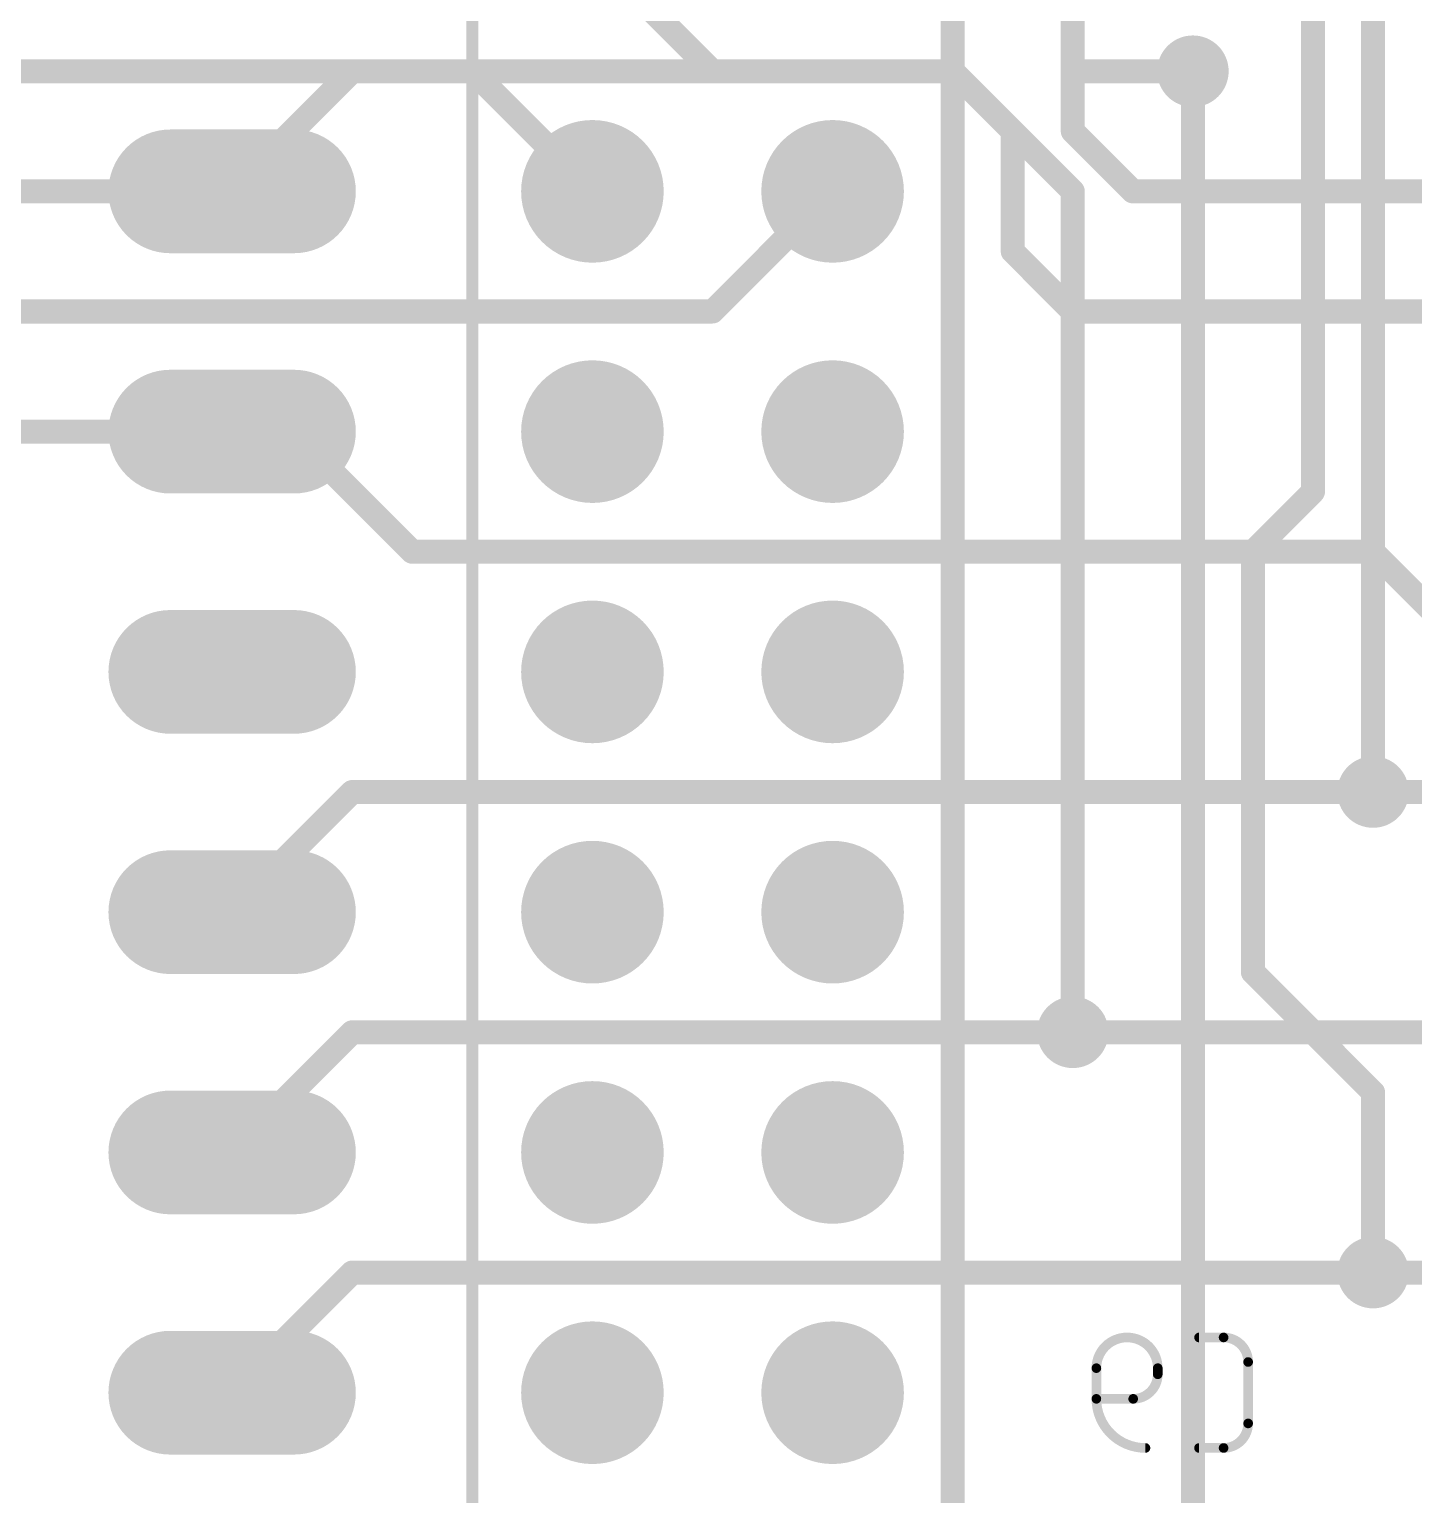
# Model space of a CAD drawing. Extents: x -10 to 79, y 9 to 113.
# Drawn here: x 30.24 to 44.88, y 77.66 to 93.15 of the extents above; entities that cross this region are included whole.
import ezdxf

# ---------------------------------------------------------------- set-up
doc = ezdxf.new("R2010")
doc.units = 0
for name, color, linetype in [('1', 12, 'CONTINUOUS'), ('16', 132, 'CONTINUOUS'), ('17', 110, 'CONTINUOUS'), ('18', 110, 'CONTINUOUS'), ('22', 253, 'CONTINUOUS'), ('26', 253, 'CONTINUOUS')]:
    doc.layers.add(name, color=color, linetype=linetype)

# ---------------------------------------------------------------- blocks, each defined once
blk = doc.blocks.new('LONGP100')
at = {"const_width": 1}
blk.add_lwpolyline([(-0.5, 0), (0.5, 0)], dxfattribs=at)
at = {"const_width": 0.5}
for points in [[(-0.5, 0.25, 1), (-0.5, -0.25)], [(0.5, -0.25, 1), (0.5, 0.25)]]:
    blk.add_lwpolyline(points, format="xyb", dxfattribs=at)
blk = doc.blocks.new('ROUNDP')
at = {"const_width": 0.5}
blk.add_lwpolyline([(0, -0.25, 1), (0, 0.25, 1), (0, -0.25)], format="xyb", dxfattribs=at)
blk = doc.blocks.new('ROUNDV')
at = {"const_width": 0.5}
blk.add_lwpolyline([(0, -0.25, 1), (0, 0.25, 1), (0, -0.25)], format="xyb", dxfattribs=at)

msp = doc.modelspace()

# ---------------------------------------------------------------- linework, layer by layer
at = {"layer": '1', "const_width": 0.254}
for points in [[(44.45, 94.615), (44.45, 85.09)], [(36.195, 93.98), (37.465, 92.71)], [(43.815, 93.345), (43.815, 88.265)], [(28.575, 92.71), (34.925, 92.71)], [(34.925, 92.71), (36.195, 91.44)], [(37.465, 92.71), (40.005, 92.71)], [(40.005, 92.71), (41.275, 91.44)], [(42.545, 92.71), (42.545, 74.93)], [(27.305, 91.44), (32.385, 91.44)], [(41.275, 91.44), (41.275, 82.55)], [(43.815, 88.265), (43.18, 87.63)], [(43.18, 87.63), (43.18, 83.185)], [(43.18, 83.185), (44.45, 81.915)], [(44.45, 81.915), (44.45, 80.01)]]:
    msp.add_lwpolyline(points, dxfattribs=at)
at = {"layer": '1', "const_width": 0.127}
for points in [[(34.9699, 92.7549, 1), (34.8801, 92.6651)], [(34.925, 92.6465, 1), (34.925, 92.7735)], [(37.465, 92.7735, 1), (37.465, 92.6465)], [(37.4201, 92.6651, 1), (37.5099, 92.7549)], [(40.0499, 92.7549, 1), (39.9601, 92.6651)], [(40.005, 92.6465, 1), (40.005, 92.7735)], [(42.6085, 92.71, 1), (42.4815, 92.71)], [(32.385, 91.3765, 1), (32.385, 91.5035)], [(41.3385, 91.44, 1), (41.2115, 91.44)], [(36.1501, 91.3951, 1), (36.2399, 91.4849)], [(41.2301, 91.3951, 1), (41.3199, 91.4849)], [(43.7515, 88.265, 1), (43.8785, 88.265)], [(43.8599, 88.2201, 1), (43.7701, 88.3099)], [(43.2435, 87.63, 1), (43.1165, 87.63)], [(43.1351, 87.6749, 1), (43.2249, 87.5851)], [(44.3865, 85.09, 1), (44.5135, 85.09)], [(43.2249, 83.2299, 1), (43.1351, 83.1401)], [(43.1165, 83.185, 1), (43.2435, 83.185)], [(41.2115, 82.55, 1), (41.3385, 82.55)], [(44.5135, 81.915, 1), (44.3865, 81.915)], [(44.4051, 81.8701, 1), (44.4949, 81.9599)], [(44.3865, 80.01, 1), (44.5135, 80.01)]]:
    msp.add_lwpolyline(points, format="xyb", dxfattribs=at)
at = {"layer": '16', "const_width": 0.254}
for points in [[(41.275, 94.615), (41.275, 92.71)], [(32.385, 91.44), (33.655, 92.71)], [(33.655, 92.71), (40.005, 92.71)], [(40.005, 92.71), (40.64, 92.075)], [(41.275, 92.71), (41.275, 92.075)], [(42.545, 92.71), (41.275, 92.71)], [(40.64, 92.075), (40.64, 90.805)], [(41.275, 92.075), (41.91, 91.44)], [(38.735, 91.44), (37.465, 90.17)], [(41.91, 91.44), (45.8978, 91.44)], [(40.64, 90.805), (41.275, 90.17)], [(37.465, 90.17), (27.305, 90.17)], [(41.275, 90.17), (45.8978, 90.17)], [(32.385, 88.9), (28.575, 88.9)], [(32.385, 88.9), (33.02, 88.9)], [(33.02, 88.9), (34.29, 87.63)], [(34.29, 87.63), (44.45, 87.63)], [(44.45, 87.63), (52.705, 79.375)], [(32.385, 83.82), (33.655, 85.09)], [(33.655, 85.09), (44.45, 85.09)], [(44.45, 85.09), (45.085, 85.09)], [(32.385, 81.28), (33.655, 82.55)], [(33.655, 82.55), (41.275, 82.55)], [(41.275, 82.55), (45.72, 82.55)], [(32.385, 78.74), (33.655, 80.01)], [(33.655, 80.01), (44.45, 80.01)], [(44.45, 80.01), (45.72, 80.01)]]:
    msp.add_lwpolyline(points, dxfattribs=at)
at = {"layer": '16', "const_width": 0.127}
for points in [[(33.655, 92.7735, 1), (33.655, 92.6465)], [(33.6999, 92.6651, 1), (33.6101, 92.7549)], [(40.0499, 92.7549, 1), (39.9601, 92.6651)], [(40.005, 92.6465, 1), (40.005, 92.7735)], [(41.3385, 92.71, 1), (41.2115, 92.71)], [(41.275, 92.7735, 1), (41.275, 92.6465)], [(42.545, 92.6465, 1), (42.545, 92.7735)], [(41.2115, 92.71, 1), (41.3385, 92.71)], [(40.7035, 92.075, 1), (40.5765, 92.075)], [(40.5951, 92.0301, 1), (40.6849, 92.1199)], [(41.3199, 92.1199, 1), (41.2301, 92.0301)], [(41.2115, 92.075, 1), (41.3385, 92.075)], [(38.7799, 91.3951, 1), (38.6901, 91.4849)], [(41.91, 91.5035, 1), (41.91, 91.3765)], [(32.3401, 91.4849, 1), (32.4299, 91.3951)], [(41.8651, 91.3951, 1), (41.9549, 91.4849)], [(40.6849, 90.8499, 1), (40.5951, 90.7601)], [(40.5765, 90.805, 1), (40.7035, 90.805)], [(37.4201, 90.2149, 1), (37.5099, 90.1251)], [(37.465, 90.1065, 1), (37.465, 90.2335)], [(41.275, 90.2335, 1), (41.275, 90.1065)], [(41.2301, 90.1251, 1), (41.3199, 90.2149)], [(32.385, 88.9635, 1), (32.385, 88.8365)], [(32.385, 88.8365, 1), (32.385, 88.9635)], [(33.0649, 88.9449, 1), (32.9751, 88.8551)], [(33.02, 88.8365, 1), (33.02, 88.9635)], [(34.29, 87.6935, 1), (34.29, 87.5665)], [(34.2451, 87.5851, 1), (34.3349, 87.6749)], [(44.4949, 87.6749, 1), (44.4051, 87.5851)], [(44.45, 87.5665, 1), (44.45, 87.6935)], [(33.655, 85.1535, 1), (33.655, 85.0265)], [(33.6999, 85.0451, 1), (33.6101, 85.1349)], [(44.45, 85.1535, 1), (44.45, 85.0265)], [(44.45, 85.0265, 1), (44.45, 85.1535)], [(32.3401, 83.8649, 1), (32.4299, 83.7751)], [(33.655, 82.6135, 1), (33.655, 82.4865)], [(33.6999, 82.5051, 1), (33.6101, 82.5949)], [(41.275, 82.6135, 1), (41.275, 82.4865)], [(41.275, 82.4865, 1), (41.275, 82.6135)], [(32.3401, 81.3249, 1), (32.4299, 81.2351)], [(33.655, 80.0735, 1), (33.655, 79.9465)], [(33.6999, 79.9651, 1), (33.6101, 80.0549)], [(44.45, 80.0735, 1), (44.45, 79.9465)], [(44.45, 79.9465, 1), (44.45, 80.0735)], [(32.3401, 78.7849, 1), (32.4299, 78.6951)]]:
    msp.add_lwpolyline(points, format="xyb", dxfattribs=at)
at = {"layer": '22'}
for points, const_width in [([(34.925, 59.69), (34.925, 109.22)], 0.127), ([(40.005, 102.87), (40.005, 64.77)], 0.254)]:
    msp.add_lwpolyline(points, dxfattribs=dict(at, const_width=const_width))
at = {"layer": '26'}
for points, const_width in [([(42.1734, 78.9996, 1), (41.5243, 78.9996)], 0.1016), ([(42.6099, 79.3496, 1), (42.6099, 79.2988)], 0.0508), ([(43.1292, 79.0646, 0.4142), (42.8696, 79.3242)], 0.1016), ([(42.8696, 79.3496, 1), (42.8696, 79.2988)], 0.0508), ([(42.8696, 79.2988, 1), (42.8696, 79.3496)], 0.0508), ([(41.5497, 78.9996, 1), (41.4989, 78.9996)], 0.0508), ([(41.4989, 78.9996, 1), (41.5497, 78.9996)], 0.0508), ([(42.1988, 78.9996, 1), (42.148, 78.9996)], 0.0508), ([(42.148, 78.9996, 1), (42.1988, 78.9996)], 0.0508), ([(43.1546, 79.0646, 1), (43.1038, 79.0646)], 0.0508), ([(43.1038, 79.0646, 1), (43.1546, 79.0646)], 0.0508), ([(41.9137, 78.6751, 0.4142), (42.1734, 78.9347)], 0.1016), ([(42.1988, 78.9347, 1), (42.148, 78.9347)], 0.0508), ([(42.148, 78.9347, 1), (42.1988, 78.9347)], 0.0508), ([(41.5243, 78.7005, 1), (41.5243, 78.6497)], 0.0508), ([(41.5243, 78.6751, 0.4142), (42.0436, 78.1558)], 0.1016), ([(41.5497, 78.6751, 1), (41.4989, 78.6751)], 0.0508), ([(41.4989, 78.6751, 1), (41.5497, 78.6751)], 0.0508), ([(41.9137, 78.7005, 1), (41.9137, 78.6497)], 0.0508), ([(41.9137, 78.6497, 1), (41.9137, 78.7005)], 0.0508), ([(42.8696, 78.1558, 0.4142), (43.1292, 78.4154)], 0.1016), ([(43.1546, 78.4154, 1), (43.1038, 78.4154)], 0.0508), ([(43.1038, 78.4154, 1), (43.1546, 78.4154)], 0.0508), ([(42.0436, 78.1304, 1), (42.0436, 78.1812)], 0.0508), ([(42.6099, 78.1812, 1), (42.6099, 78.1304)], 0.0508), ([(42.8696, 78.1812, 1), (42.8696, 78.1304)], 0.0508), ([(42.8696, 78.1304, 1), (42.8696, 78.1812)], 0.0508)]:
    msp.add_lwpolyline(points, format="xyb", dxfattribs=dict(at, const_width=const_width))
at = {"layer": '26', "const_width": 0.1016}
for points in [[(42.8696, 79.3242), (42.6099, 79.3242)], [(41.5243, 78.9996), (41.5243, 78.6751)], [(42.1734, 78.9347), (42.1734, 78.9996)], [(43.1292, 78.4154), (43.1292, 79.0646)], [(41.5243, 78.6751), (41.9137, 78.6751)], [(42.6099, 78.1558), (42.8696, 78.1558)]]:
    msp.add_lwpolyline(points, dxfattribs=at)

# ---------------------------------------------------------------- block references
at = {"layer": '17'}
for name, p, xscale, yscale in [('ROUNDP', (36.195, 91.44), 1.508, 1.508), ('ROUNDP', (36.195, 91.44), 1.508, 1.508), ('ROUNDP', (38.735, 91.44), 1.508, 1.508), ('ROUNDP', (38.735, 91.44), 1.508, 1.508), ('LONGP100', (32.385, 91.44), 1.308, 1.308), ('LONGP100', (32.385, 91.44), 1.308, 1.308), ('LONGP100', (32.385, 88.9), 1.308, 1.308), ('LONGP100', (32.385, 88.9), 1.308, 1.308), ('ROUNDP', (36.195, 88.9), 1.508, 1.508), ('ROUNDP', (36.195, 88.9), 1.508, 1.508), ('ROUNDP', (38.735, 88.9), 1.508, 1.508), ('ROUNDP', (38.735, 88.9), 1.508, 1.508), ('ROUNDP', (36.195, 86.36), 1.508, 1.508), ('ROUNDP', (36.195, 86.36), 1.508, 1.508), ('ROUNDP', (38.735, 86.36), 1.508, 1.508), ('ROUNDP', (38.735, 86.36), 1.508, 1.508), ('LONGP100', (32.385, 86.36), 1.308, 1.308), ('LONGP100', (32.385, 86.36), 1.308, 1.308), ('LONGP100', (32.385, 83.82), 1.308, 1.308), ('LONGP100', (32.385, 83.82), 1.308, 1.308), ('ROUNDP', (36.195, 83.82), 1.508, 1.508), ('ROUNDP', (36.195, 83.82), 1.508, 1.508), ('ROUNDP', (38.735, 83.82), 1.508, 1.508), ('ROUNDP', (38.735, 83.82), 1.508, 1.508), ('ROUNDP', (36.195, 81.28), 1.508, 1.508), ('ROUNDP', (36.195, 81.28), 1.508, 1.508), ('ROUNDP', (38.735, 81.28), 1.508, 1.508), ('ROUNDP', (38.735, 81.28), 1.508, 1.508), ('LONGP100', (32.385, 81.28), 1.308, 1.308), ('LONGP100', (32.385, 81.28), 1.308, 1.308), ('ROUNDP', (36.195, 78.74), 1.508, 1.508), ('ROUNDP', (36.195, 78.74), 1.508, 1.508), ('ROUNDP', (38.735, 78.74), 1.508, 1.508), ('ROUNDP', (38.735, 78.74), 1.508, 1.508), ('LONGP100', (32.385, 78.74), 1.308, 1.308), ('LONGP100', (32.385, 78.74), 1.308, 1.308)]:
    msp.add_blockref(name, p, dxfattribs=dict(at, xscale=xscale, yscale=yscale))
at = {"layer": '18', "xscale": 0.7564, "yscale": 0.7564}
for p in [(42.545, 92.71), (42.545, 92.71), (44.45, 85.09), (44.45, 85.09), (41.275, 82.55), (41.275, 82.55), (44.45, 80.01), (44.45, 80.01)]:
    msp.add_blockref('ROUNDV', p, dxfattribs=at)

doc.saveas('drawing.dxf')
